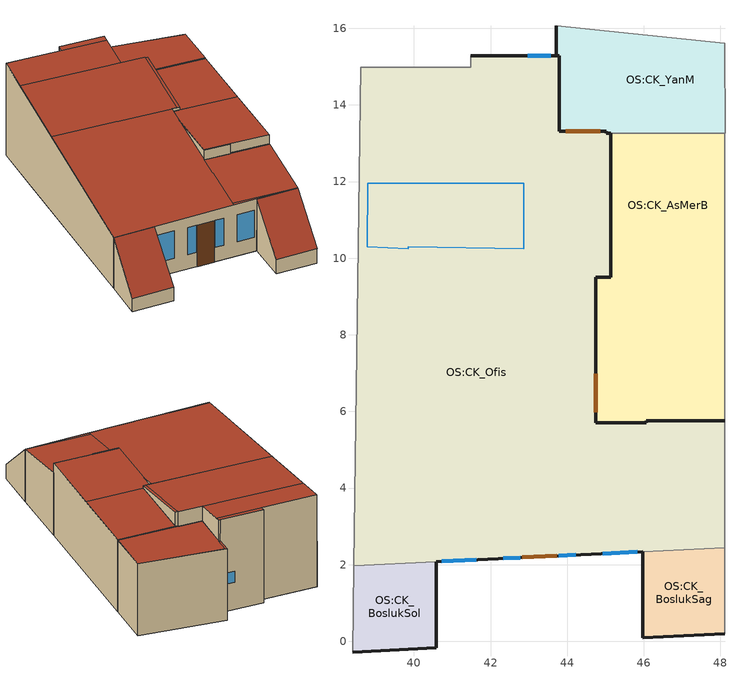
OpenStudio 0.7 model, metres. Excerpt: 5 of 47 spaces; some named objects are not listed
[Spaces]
OS:CK_AsMerB
 floor to OS:8K_AsMerB (Air_Wall): 48.12,7.98 48.12,5.76 46.07,5.76 46.07,7.98 z34.08; 48.12,13.26 48.12,9.51 45.14,9.51 45.14,13.26 z34.08
 floor to OS:8K_AsMerB: 48.12,9.51 48.12,7.98 46.07,7.98 46.07,5.71 44.74,5.71 44.74,9.51 z34.08
 wall outside: 46.07,5.76 48.12,5.76 z37.55:38.05; 44.74,5.71 46.07,5.71 z37.54:38.05; 46.07,5.71,38.05 46.07,5.71,37.54 46.07,5.76,37.55 46.07,5.76,38.05; 44.74,8.66,38.05 44.74,5.71,37.54 44.74,5.71,38.05
 wall to OS:CK_Ofis: 45.14,13.26 45.14,9.51 44.74,9.51 z34.08:38.05; 44.74,5.71 46.07,5.71 z34.08:37.54; 46.07,5.76 48.12,5.76 z34.08:37.55; 44.74,9.51,38.05 44.74,9.51,34.08 44.74,5.71,34.08 44.74,5.71,37.54 44.74,8.66,38.05; 46.07,5.76,37.55 46.07,5.71,37.54 46.07,5.71,34.08 46.07,5.76,34.08
 wall to OS:CK_YanM: 48.12,13.26 45.14,13.26 z34.08:38.05
 wall adiabatic: 48.12,5.76 48.12,13.26 z34.08:38.05
 door inside: 44.74,6.98 44.74,5.98 z34.08:36.38
 roof outside: 46.07,5.71 46.07,5.76 44.74,5.76 44.74,5.71 z38.05; 45.14,9.51 48.12,9.51 48.12,13.26 45.14,13.26 z38.05; 44.74,5.76 48.12,5.76 48.12,9.51 44.74,9.51 z38.05
OS:CK_YanM
 floor to OS:8K_YanM (Air_Wall): 44.74,15.28 44.74,13.31 43.79,13.31 43.79,15.28 z34.08; 43.72,16.06 48.12,15.61 48.12,13.26 45.02,13.26 45.02,13.31 44.74,13.31 44.74,15.28 43.72,15.28 z34.08
 wall outside: 43.72,16.06 43.72,15.28 z34.08:38.05
 wall to OS:CK_Ofis: 43.72,15.28 43.79,15.28 43.79,13.31 45.02,13.31 45.02,13.26 45.14,13.26 z34.08:38.05
 wall adiabatic: 48.12,13.26 48.12,15.61 43.72,16.06 z34.08:38.05
 door inside: 43.97,13.31 44.87,13.31 z34.08:36.38
 roof outside: 43.79,15.28 43.79,16.05 43.72,16.06 43.72,15.28 z38.05; 45.02,13.26 48.12,13.26 48.12,13.31 45.02,13.31 z38.05; 48.12,13.31 48.12,15.61 43.79,16.05 43.79,13.31 z38.05
OS:CK_Ofis
 floor to OS:8K_Ofis: 44.74,12.06 45.14,12.06 45.14,9.51 44.74,9.51 z34.08; 38.57,12.06 44.74,12.06 44.74,5.71 46.07,5.71 46.07,5.76 48.12,5.76 48.12,2.45 38.43,1.97 z34.08
 floor to OS:8K_OfisMut: 44.74,13.31 45.02,13.31 45.02,13.26 45.14,13.26 45.14,12.06 44.74,12.06 z34.08; 43.79,15.28 43.79,13.31 44.74,13.31 44.74,12.06 38.57,12.06 38.61,14.98 41.49,14.98 41.49,15.28 z34.08
 wall outside: 43.72,15.28 41.49,15.28 z34.08:39.2; 45.02,13.31 43.79,13.31 z38.05:38.86; 43.79,15.28 43.72,15.28 z38.05:39.2; 44.74,9.51 45.14,9.51 z38.05:38.2; 45.14,13.26 45.02,13.26 z38.05:38.85; 45.14,13.26,38.85 45.14,9.51,38.2 45.14,9.51,38.05 45.14,13.26,38.05; 45.02,13.31,38.86 45.02,13.26,38.85 45.02,13.26,38.05 45.02,13.31,38.05; 43.79,15.28,39.2 43.79,13.31,38.86 43.79,13.31,38.05 43.79,15.28,38.05; 44.74,9.51,38.2 44.74,8.66,38.05 44.74,9.51,38.05; 45.97,2.34,36.95 40.58,2.08,36.91 40.58,2.08,34.08 45.97,2.34,34.08
 wall adiabatic: 41.49,14.98 38.61,14.98 z34.08:39.15; 41.49,15.28,39.2 41.49,15.28,34.08 41.49,14.98,34.08 41.49,14.98,39.15; 48.12,5.76,37.55 48.12,2.45,36.97 48.12,2.45,34.08 48.12,5.76,34.08; 38.61,14.98,39.15 38.61,14.98,34.08 38.43,1.97,34.08 38.43,1.97,36.89
 wall to OS:CK_BoslukSol: 40.58,2.08,36.91 38.43,1.97,36.89 38.43,1.97,34.08 40.58,2.08,34.08
 wall to OS:CK_BoslukSag: 48.12,2.45,36.97 45.97,2.34,36.95 45.97,2.34,34.08 48.12,2.45,34.08
 window: 40.73,2.09 41.63,2.13 / 42.33,2.16 42.78,2.19 / 43.77,2.23 44.22,2.26 / 44.92,2.29 45.82,2.33 z34.88:36.38; 43.57,15.28 42.97,15.28 z35.58:36.18
 door: 42.83,2.19 43.72,2.23 z34.08:36.38
 roof outside: 41.49,15.28,39.2 41.49,14.98,39.15 43.79,14.98,39.15 43.79,15.28,39.2; 45.02,13.26,38.85 45.02,9.51,38.2 45.14,9.51,38.2 45.14,13.26,38.85; 46.07,5.76,37.55 46.07,5.71,37.54 48.12,5.71,37.54 48.12,5.76,37.55; 44.74,2.45,36.97 44.74,2.28,36.94 48.12,2.45,36.97; 38.61,14.98,39.15 38.59,13.31,38.86 43.79,13.31,38.86 43.79,14.98,39.15; 38.59,13.31,38.86 38.53,9.51,38.2 45.02,9.51,38.2 45.02,13.31,38.86; 38.53,9.51,38.2 38.43,1.97,36.89 44.74,2.28,36.94 44.74,9.51,38.2; 44.74,5.71,37.54 44.74,2.45,36.97 48.12,2.45,36.97 48.12,5.71,37.54
 skylight inside (Air_Wall): 38.8,11.95 42.87,11.95 42.87,10.25 39.85,10.3 39.85,10.25 38.78,10.3 z34.08
OS:CK_BoslukSag
 floor to OS:8K_Ofis: 48.12,2.45 48.12,0.2 45.97,0.09 45.97,2.34 z34.08
 wall outside: 45.97,2.34,36.95 45.97,2.34,34.08 45.97,0.09,34.08 45.97,0.09,34.86; 48.12,0.2,34.88 45.97,0.09,34.86 45.97,0.09,34.08 48.12,0.2,34.08
 wall adiabatic: 48.12,2.45,36.97 48.12,0.2,34.88 48.12,0.2,34.08 48.12,2.45,34.08
 roof outside: 48.12,2.45,36.97 45.97,2.34,36.95 45.97,0.09,34.86 48.12,0.2,34.88
OS:CK_BoslukSol
 floor to OS:8K_Ofis: 40.58,2.08 40.58,-0.17 38.4,-0.28 38.43,1.97 z34.08
 wall outside: 40.58,2.08,36.91 40.58,-0.17,34.81 40.58,-0.17,34.08 40.58,2.08,34.08; 40.58,-0.17,34.81 38.4,-0.28,34.8 38.4,-0.28,34.08 40.58,-0.17,34.08
 wall adiabatic: 38.43,1.97,36.89 38.43,1.97,34.08 38.4,-0.28,34.08 38.4,-0.28,34.8
 roof outside: 40.58,2.08,36.91 38.43,1.97,36.89 38.4,-0.28,34.8 40.58,-0.17,34.81
[Building]
Medium Office: North Axis=-0; Nominal Floor to Floor Height=3.048; Space Type=ASHRAE_189.1-2009_ClimateZone 4-8_MediumOffice; Default Construction Set=ASHRAE_189.1-2009_ClimateZone 4-5 (mdoff)_ConstSet; Default Schedule Set=MediumOffice_Schedules
[Site]
ISTANBUL- -- TUR: Latitude {deg}=40.97; Longitude {deg}=28.82; Time Zone {hr}=2; Elevation {m}=37; Terrain=City
[Construction]
000_ExtSlabCarpet_4in_ClimateZone 1-8: MAT-CC05 4 HW CONCRETE, CP02 CARPET PAD
000_Exterior Door: 000_F08 Metal surface, 000_I01 25mm insulation board
000_Exterior Window: 000_Clear 3mm, 000_Air 13mm, 000_Clear 3mm
000_Interior Ceiling: 000_M11 100mm lightweight concrete, 000_F05 Ceiling air space resistance, 000_F16 Acoustic tile
000_Interior Door; 000_Interior Partition: 000_G05 25mm wood
000_Interior Floor: 000_F16 Acoustic tile, 000_F05 Ceiling air space resistance, 000_M11 100mm lightweight concrete
000_Interior Wall: 000_G01a 19mm gypsum board, 000_F04 Wall air space resistance, 000_G01a 19mm gypsum board
000_Interior Window: 000_Clear 3mm
ASHRAE_189.1-2009_ExtRoof_IEAD_ClimateZone 2-5: Roof Membrane, Roof Insulation [21], Metal Decking
ASHRAE_189.1-2009_ExtWall_SteelFrame_ClimateZone 4-8: MAT-SHEATH, Wall Insulation [39], 1/2IN Gypsum
ASHRAE_189.1-2009_ExtWindow_ClimateZone 4-5: Theoretical Glass [207]
Air_Wall: OS:Material:AirWall 1
[DefaultConstructionSet]
ASHRAE_189.1-2009_ClimateZone 4-5 (mdoff)_ConstSet: Default Exterior Surface Constructions=ASHRAE_189.1-2009_ClimateZone 4-5 (mdoff)_Exterior_DefSurfCons; Default Interior Surface Constructions=000_Interior_DefSurfCons; Default Ground Contact Surface Constructions=000_Ground_DefSurfCons; Default Exterior SubSurface Constructions=ASHRAE_189.1-2009_ClimateZone 4-5 (mdoff)_Exterior_DefSubCons; Default Interior SubSurface Constructions=000_Interior_DefSubCons; Interior Partition Construction=000_Interior Partition; Building Shading Construction=000_Interior Door
[DefaultSubSurfaceConstructions] Glass Door Construction=000_Exterior Window; Skylight Construction=000_Exterior Window; Tubular Daylight Dome Construction=000_Interior Window; Tubular Daylight Diffuser Construction=000_Interior Window
Name | Fixed Window Construction | Operable Window Construction | Door Construction
000_Interior_DefSubCons | 000_Interior Window | 000_Interior Window | 000_Interior Door
ASHRAE_189.1-2009_ClimateZone 4-5 (mdoff)_Exterior_DefSubCons | ASHRAE_189.1-2009_ExtWindow_ClimateZone 4-5 | ASHRAE_189.1-2009_ExtWindow_ClimateZone 4-5 | 000_Exterior Door
[DefaultSurfaceConstructions]
Name | Floor Construction | Wall Construction | Roof Ceiling Construction
000_Ground_DefSurfCons | 000_ExtSlabCarpet_4in_ClimateZone 1-8 | 000_ExtSlabCarpet_4in_ClimateZone 1-8 | 000_ExtSlabCarpet_4in_ClimateZone 1-8
000_Interior_DefSurfCons | 000_Interior Floor | 000_Interior Wall | 000_Interior Ceiling
ASHRAE_189.1-2009_ClimateZone 4-5 (mdoff)_Exterior_DefSurfCons | 000_ExtSlabCarpet_4in_ClimateZone 1-8 | ASHRAE_189.1-2009_ExtWall_SteelFrame_ClimateZone 4-8 | ASHRAE_189.1-2009_ExtRoof_IEAD_ClimateZone 2-5
[Material]
Name | Roughness | Thickness | Conductivity | Density | Specific Heat | Thermal Absorptance | Solar Absorptance | Visible Absorptance
000_F08 Metal surface | Smooth | 0.0008 | 45.28 | 7824 | 500
000_F16 Acoustic tile | MediumSmooth | 0.0191 | 0.06 | 368 | 590
000_G01a 19mm gypsum board | MediumSmooth | 0.019 | 0.16 | 800 | 1090
000_G05 25mm wood | MediumSmooth | 0.0254 | 0.15 | 608 | 1630
000_I01 25mm insulation board | MediumRough | 0.0254 | 0.03 | 43 | 1210
000_M11 100mm lightweight concrete | MediumRough | 0.1016 | 0.53 | 1280 | 840
1/2IN Gypsum | Smooth | 0.0127 | 0.16 | 784.9 | 830 | 0.9 | 0.92 | 0.92
MAT-CC05 4 HW CONCRETE | Rough | 0.1016 | 1.311 | 2240 | 836.8 | 0.9 | 0.7 | 0.7
Metal Decking | MediumSmooth | 0.0015 | 45.006 | 7680 | 418.4 | 0.9 | 0.7 | 0.3
Roof Insulation [21] | MediumRough | 0.2105 | 0.049 | 265 | 836.8 | 0.9 | 0.7 | 0.7
Roof Membrane | VeryRough | 0.0095 | 0.16 | 1121.29 | 1460 | 0.9 | 0.7 | 0.7
Wall Insulation [39] | MediumRough | 0.1184 | 0.045 | 265 | 836.8 | 0.9 | 0.7 | 0.7
[Material:AirGap]
Name | Thermal Resistance
000_F04 Wall air space resistance | 0.15
000_F05 Ceiling air space resistance | 0.18
[Material:AirWall]
OS:Material:AirWall 1
[Material:NoMass] Thermal Absorptance=0.9; Solar Absorptance=0.7
Name | Roughness | Thermal Resistance | Visible Absorptance
CP02 CARPET PAD | VeryRough | 0.2165 | 0.8
MAT-SHEATH | Rough | 0.3626 | 0.7
[WindowMaterial:Gas]
000_Air 13mm: Gas Type=Air; Thickness=0.0127
[WindowMaterial:Glazing] Optical Data Type=SpectralAverage; Thickness=0.003; Infrared Transmittance at Normal Incidence=0
Name | Solar Transmittance at Normal Incidence | Front Side Solar Reflectance at Normal Incidence | Back Side Solar Reflectance at Normal Incidence | Visible Transmittance at Normal Incidence | Front Side Visible Reflectance at Normal Incidence | Back Side Visible Reflectance at Normal Incidence | Front Side Infrared Hemispherical Emissivity | Back Side Infrared Hemispherical Emissivity | Conductivity | Dirt Correction Factor for Solar and Visible Transmittance | Solar Diffusing
000_Clear 3mm | 0.837 | 0.075 | 0.075 | 0.898 | 0.081 | 0.081 | 0.84 | 0.84 | 0.9
Theoretical Glass [207] | 0.3311 | 0.6189 | 0.6189 | 0.44 | 0.51 | 0.51 | 0.9 | 0.9 | 0.0133 | 1 | No
[DefaultScheduleSet]
MediumOffice_Schedules: Number of People Schedule=Medium Office_Bldg_Occ; People Activity Level Schedule=Medium Office_Activity; Lighting Schedule=Medium Office_Bldg_Light; Electric Equipment Schedule=Medium Office_Bldg_Equip; Infiltration Schedule=Medium Office_Infil_Quarter_On
[ElectricEquipment]
ASHRAE_189.1-2009_ClimateZone 4-8_MediumOffice_ElecInst: Electric Equipment Definition=ASHRAE_189.1-2009_ClimateZone 4-8_MediumOffice_ElecDef; Space or SpaceType=ASHRAE_189.1-2009_ClimateZone 4-8_MediumOffice
[ElectricEquipment:Definition]
ASHRAE_189.1-2009_ClimateZone 4-8_MediumOffice_ElecDef: Design Level Calculation Method=Watts/Area; Design Level=0; Watts per Space Floor Area=5.81251
[Lights]
ASHRAE_189.1-2009_ClimateZone 4-8_MediumOffice_LightsInst: Lights Definition=ASHRAE_189.1-2009_ClimateZone 4-8_MediumOffice_LightsDef; Space or SpaceType=ASHRAE_189.1-2009_ClimateZone 4-8_MediumOffice
[Lights:Definition]
ASHRAE_189.1-2009_ClimateZone 4-8_MediumOffice_LightsDef: Design Level Calculation Method=Watts/Area; Lighting Level=0; Watts per Space Floor Area=9.68752
[People]
ASHRAE_189.1-2009_ClimateZone 4-8_MediumOffice_PeopInst: People Definition=MediumOffice_PeopDef; Space or SpaceType=ASHRAE_189.1-2009_ClimateZone 4-8_MediumOffice
[People:Definition]
MediumOffice_PeopDef: Number of People Calculation Method=People/Area; Number of People=0; People per Space Floor Area=0.0538196; Fraction Radiant=0.3
[SpaceInfiltration:DesignFlowRate]
ASHRAE_189.1-2009_ClimateZone 4-8_MediumOffice_Infil: Space or SpaceType=ASHRAE_189.1-2009_ClimateZone 4-8_MediumOffice; Design Flow Rate Calculation Method=AirChanges/Hour; Design Flow Rate=0; Air Changes per Hour=0.15
[SpaceType]
Name | Default Schedule Set | Design Specification Outdoor Air Object
ASHRAE_189.1-2009_ClimateZone 4-8_MediumOffice | MediumOffice_Schedules | MediumOffice_Outdoor_Air
Empty Space Type
[ThermostatSetpoint:DualSetpoint]
Medium Office_Thermostat: Heating Setpoint Temperature Schedule=Medium Office_HtgSetp; Cooling Setpoint Temperature Schedule=Medium Office_ClgSetp
[DesignSpecification:OutdoorAir]
MediumOffice_Outdoor_Air: Outdoor Air Method=Sum; Outdoor Air Flow per Person=0.107645; Outdoor Air Flow per Floor Area=0; Outdoor Air Flow Rate=0; Outdoor Air Flow Air Changes per Hour=0
[Space] Building Story=OS:BuildingStory 12
Name | Space Type | Thermal Zone
OS:CK_AsMerB | ASHRAE_189.1-2009_ClimateZone 4-8_MediumOffice | OS:AsMer_Zon
OS:CK_YanM | Empty Space Type | OS:YanM_Zon
OS:CK_Ofis | ASHRAE_189.1-2009_ClimateZone 4-8_MediumOffice | OS:Ofis_Isil_Zon
OS:CK_BoslukSag; OS:CK_BoslukSol | Empty Space Type | OS:CK_Bosluk
[ThermalZone]
Name | Use Ideal Air Loads | Thermostat | Primary Daylighting Control | Secondary Daylighting Control | Illuminance Map
OS:YanM_Zon; OS:CK_Bosluk | No
OS:AsMer_Zon | Yes | Medium Office_Thermostat
OS:Ofis_Isil_Zon | Yes | Medium Office_Thermostat | OS:Daylighting:Control 2 | OS:Daylighting:Control 3 | OS:IlluminanceMap 2
[Sizing:Zone] Zone Cooling Design Supply Air Temperature {C}=14; Zone Heating Design Supply Air Temperature {C}=40; Zone Cooling Design Supply Air Humidity Ratio {kg-H2O/kg-air}=0.0085; Zone Heating Design Supply Air Humidity Ratio {kg-H2O/kg-air}=0.008; Cooling Design Air Flow Method=DesignDay; Heating Design Air Flow Method=DesignDay
OS:YanM_Zon; OS:AsMer_Zon; OS:Ofis_Isil_Zon; OS:Duk_Zon; OS:Depo_Zon; OS:CK_Bosluk
[BuildingStory]
OS:BuildingStory 12
[Schedule:Ruleset]
Name | Default Day Schedule | Summer Design Day Schedule | Winter Design Day Schedule
Medium Office_Infil_Quarter_On | Medium Office_Infil_Quarter_On Default Schedule | Medium Office_Infil_Quarter_On Summer Design Day | Medium Office_Infil_Quarter_On Winter Design Day
Medium Office_Bldg_Light | Medium Office_Bldg_Light Default Schedule | Medium Office_Bldg_Light Summer Design Day | Medium Office_Bldg_Light Winter Design Day
Medium Office_Bldg_Equip | Medium Office_Bldg_Equip Default Schedule | Medium Office_Bldg_Equip Summer Design Day | Medium Office_Bldg_Equip Winter Design Day
Medium Office_HtgSetp | Medium Office_HtgSetp Default Schedule | Medium Office_HtgSetp Summer Design Day | Medium Office_HtgSetp Winter Design Day
Medium Office_Bldg_Occ | Medium Office_Bldg_Occ Default Schedule | Medium Office_Bldg_Occ Summer Design Day | Medium Office_Bldg_Occ Winter Design Day
Medium Office_ClgSetp | Medium Office_ClgSetp Default Schedule | Medium Office_ClgSetp Summer Design Day | Medium Office_ClgSetp Winter Design Day
Medium Office_Activity | Medium Office_Activity Default Schedule | Medium Office_Activity Summer Design Day | Medium Office_Activity Winter Design Day
[Schedule:Day]
Medium Office_Infil_Quarter_On Default Schedule; Medium Office_Bldg_Light Default Schedule; Medium Office_Bldg_Light Winter Design Day; Medium Office_Bldg_Equip Default Schedule; Medium Office_Bldg_Equip Winter Design Day; Medium Office_HtgSetp Default Schedule; Medium Office_Bldg_Occ Default Schedule; Medium Office_Bldg_Occ Rule 1 Day Schedule; Medium Office_Bldg_Occ Winter Design Day; Medium Office_ClgSetp Default Schedule; Medium Office_Activity Default Schedule: 24, 0, 0
Medium Office_Infil_Quarter_On Rule 3 Day Schedule; Medium Office_Infil_Quarter_On Summer Design Day: 6, 0, 1, 22, 0, 0.25, 24, 0, 1
Medium Office_Infil_Quarter_On Rule 2 Day Schedule; Medium Office_Infil_Quarter_On Winter Design Day: 6, 0, 1, 18, 0, 0.25, 24, 0, 1
Medium Office_Infil_Quarter_On Rule 1 Day Schedule; Medium Office_Bldg_Light Summer Design Day; Medium Office_Bldg_Equip Summer Design Day: 24, 0, 1
Medium Office_Bldg_Light Rule 3 Day Schedule: 5, 0, 0.05, 7, 0, 0.1, 8, 0, 0.3, 17, 0, 0.9, 18, 0, 0.7, 20, 0, 0.5, 22, 0, 0.3, 23, 0, 0.1, 24, 0, 0.05
Medium Office_Bldg_Light Rule 2 Day Schedule: 6, 0, 0.05, 8, 0, 0.1, 14, 0, 0.5, 17, 0, 0.15, 24, 0, 0.05
Medium Office_Bldg_Light Rule 1 Day Schedule: 24, 0, 0.05
Medium Office_Bldg_Equip Rule 3 Day Schedule: 8, 0, 0.4, 12, 0, 0.9, 13, 0, 0.8, 17, 0, 0.9, 18, 0, 0.8, 20, 0, 0.6, 22, 0, 0.5, 24, 0, 0.4
Medium Office_Bldg_Equip Rule 2 Day Schedule: 6, 0, 0.3, 8, 0, 0.4, 14, 0, 0.5, 17, 0, 0.35, 24, 0, 0.3
Medium Office_Bldg_Equip Rule 1 Day Schedule: 24, 0, 0.3
Medium Office_HtgSetp Rule 3 Day Schedule: 6, 0, 15.6, 22, 0, 21, 24, 0, 15.6
Medium Office_HtgSetp Summer Design Day; Medium Office_HtgSetp Rule 1 Day Schedule: 24, 0, 15.6
Medium Office_HtgSetp Rule 2 Day Schedule: 6, 0, 15.6, 18, 0, 21, 24, 0, 15.6
Medium Office_HtgSetp Winter Design Day: 24, 0, 21
Medium Office_Bldg_Occ Summer Design Day: 6, 0, 0, 22, 0, 1, 24, 0, 0.05
Medium Office_Bldg_Occ Rule 3 Day Schedule: 6, 0, 0, 7, 0, 0.1, 8, 0, 0.2, 12, 0, 0.95, 13, 0, 0.5, 17, 0, 0.95, 18, 0, 0.7, 20, 0, 0.4, 22, 0, 0.1, 24, 0, 0.05
Medium Office_Bldg_Occ Rule 2 Day Schedule: 6, 0, 0, 8, 0, 0.1, 14, 0, 0.5, 17, 0, 0.1, 24, 0, 0
Medium Office_ClgSetp Rule 3 Day Schedule; Medium Office_ClgSetp Summer Design Day: 6, 0, 26.7, 22, 0, 24, 24, 0, 26.7
Medium Office_ClgSetp Rule 2 Day Schedule: 6, 0, 26.7, 18, 0, 24, 24, 0, 26.7
Medium Office_ClgSetp Winter Design Day; Medium Office_ClgSetp Rule 1 Day Schedule: 24, 0, 26.7
Medium Office_Activity Rule 1 Day Schedule; Medium Office_Activity Winter Design Day; Medium Office_Activity Summer Design Day: 24, 0, 120
[Schedule:Rule] Date Specification Type=DateRange; Start Month=1; Start Day=1; End Month=12; End Day=31
Name | Schedule Ruleset | Rule Order | Day Schedule | Apply Sunday | Apply Monday | Apply Tuesday | Apply Wednesday | Apply Thursday | Apply Friday | Apply Saturday
Medium Office_Infil_Quarter_On Rule 3 | Medium Office_Infil_Quarter_On | 2 | Medium Office_Infil_Quarter_On Rule 3 Day Schedule | No | Yes | Yes | Yes | Yes | Yes | No
Medium Office_Infil_Quarter_On Rule 2 | Medium Office_Infil_Quarter_On | 1 | Medium Office_Infil_Quarter_On Rule 2 Day Schedule | No | No | No | No | No | No | Yes
Medium Office_Infil_Quarter_On Rule 1 | Medium Office_Infil_Quarter_On | 0 | Medium Office_Infil_Quarter_On Rule 1 Day Schedule | Yes | No | No | No | No | No | No
Medium Office_Bldg_Light Rule 3 | Medium Office_Bldg_Light | 2 | Medium Office_Bldg_Light Rule 3 Day Schedule | No | Yes | Yes | Yes | Yes | Yes | No
Medium Office_Bldg_Light Rule 2 | Medium Office_Bldg_Light | 1 | Medium Office_Bldg_Light Rule 2 Day Schedule | No | No | No | No | No | No | Yes
Medium Office_Bldg_Light Rule 1 | Medium Office_Bldg_Light | 0 | Medium Office_Bldg_Light Rule 1 Day Schedule | Yes | No | No | No | No | No | No
Medium Office_Bldg_Equip Rule 3 | Medium Office_Bldg_Equip | 2 | Medium Office_Bldg_Equip Rule 3 Day Schedule | No | Yes | Yes | Yes | Yes | Yes | No
Medium Office_Bldg_Equip Rule 2 | Medium Office_Bldg_Equip | 1 | Medium Office_Bldg_Equip Rule 2 Day Schedule | No | No | No | No | No | No | Yes
Medium Office_Bldg_Equip Rule 1 | Medium Office_Bldg_Equip | 0 | Medium Office_Bldg_Equip Rule 1 Day Schedule | Yes | No | No | No | No | No | No
Medium Office_HtgSetp Rule 3 | Medium Office_HtgSetp | 2 | Medium Office_HtgSetp Rule 3 Day Schedule | No | Yes | Yes | Yes | Yes | Yes | No
Medium Office_HtgSetp Rule 2 | Medium Office_HtgSetp | 1 | Medium Office_HtgSetp Rule 2 Day Schedule | No | No | No | No | No | No | Yes
Medium Office_HtgSetp Rule 1 | Medium Office_HtgSetp | 0 | Medium Office_HtgSetp Rule 1 Day Schedule | Yes | No | No | No | No | No | No
Medium Office_Bldg_Occ Rule 3 | Medium Office_Bldg_Occ | 2 | Medium Office_Bldg_Occ Rule 3 Day Schedule | No | Yes | Yes | Yes | Yes | Yes | No
Medium Office_Bldg_Occ Rule 2 | Medium Office_Bldg_Occ | 1 | Medium Office_Bldg_Occ Rule 2 Day Schedule | No | No | No | No | No | No | Yes
Medium Office_Bldg_Occ Rule 1 | Medium Office_Bldg_Occ | 0 | Medium Office_Bldg_Occ Rule 1 Day Schedule | Yes | No | No | No | No | No | No
Medium Office_ClgSetp Rule 3 | Medium Office_ClgSetp | 2 | Medium Office_ClgSetp Rule 3 Day Schedule | No | Yes | Yes | Yes | Yes | Yes | No
Medium Office_ClgSetp Rule 2 | Medium Office_ClgSetp | 1 | Medium Office_ClgSetp Rule 2 Day Schedule | No | No | No | No | No | No | Yes
Medium Office_ClgSetp Rule 1 | Medium Office_ClgSetp | 0 | Medium Office_ClgSetp Rule 1 Day Schedule | Yes | No | No | No | No | No | No
Medium Office_Activity Rule 1 | Medium Office_Activity | 0 | Medium Office_Activity Rule 1 Day Schedule | Yes | Yes | Yes | Yes | Yes | Yes | Yes
